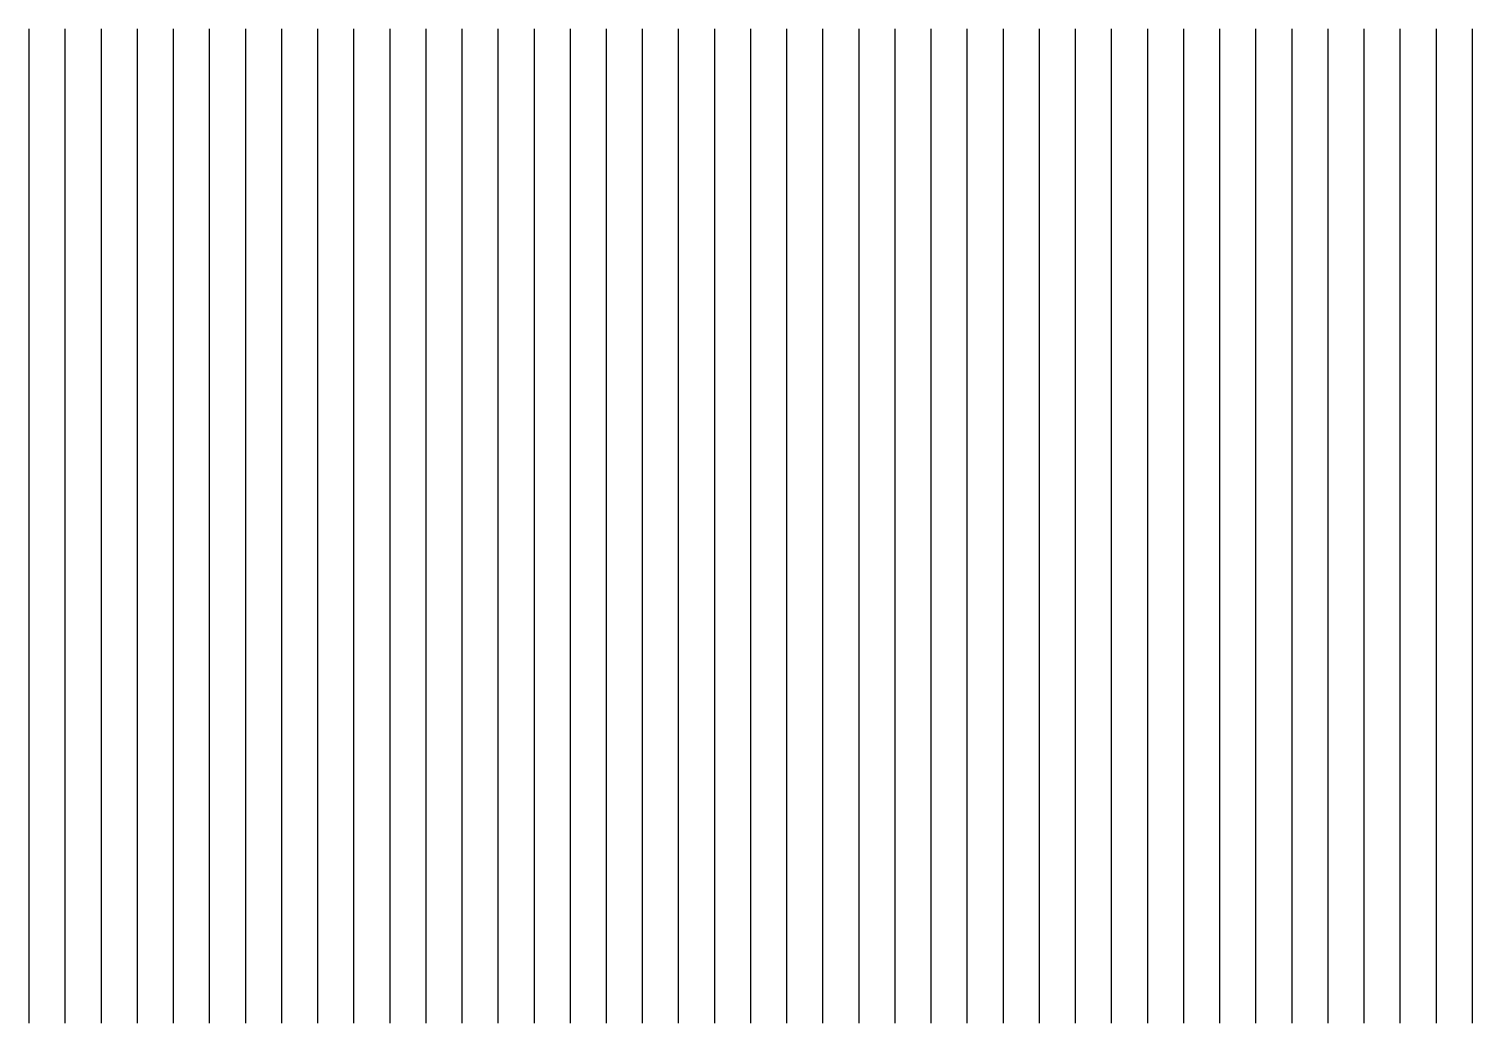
# Model space of a CAD drawing. Header units: inches. Extents: x 9.95 to 13.95, y 17.47 to 20.22.
import ezdxf

# ---------------------------------------------------------------- set-up
doc = ezdxf.new("R2010")
doc.units = ezdxf.units.IN
doc.header["$MEASUREMENT"] = 0

msp = doc.modelspace()

# ---------------------------------------------------------------- linework, layer by layer
for p, q in [((9.9472, 20.2223), (9.9472, 17.4669)), ((10.0472, 20.2223), (10.0472, 17.4669)), ((10.0472, 20.2223), (10.0472, 17.4669)), ((10.0472, 20.2223), (10.0472, 17.4669)), ((10.1472, 20.2223), (10.1472, 17.4669)), ((10.1472, 20.2223), (10.1472, 17.4669)), ((10.2472, 20.2223), (10.2472, 17.4669)), ((10.2472, 20.2223), (10.2472, 17.4669)), ((10.3472, 20.2223), (10.3472, 17.4669)), ((10.3472, 20.2223), (10.3472, 17.4669)), ((10.4472, 20.2223), (10.4472, 17.4669)), ((10.5472, 20.2223), (10.5472, 17.4669)), ((10.6472, 20.2223), (10.6472, 17.4669)), ((10.7472, 20.2223), (10.7472, 17.4669)), ((10.8472, 20.2223), (10.8472, 17.4669)), ((10.9472, 20.2223), (10.9472, 17.4669)), ((11.0472, 20.2223), (11.0472, 17.4669)), ((11.1472, 20.2223), (11.1472, 17.4669)), ((11.2472, 20.2223), (11.2472, 17.4669)), ((11.3472, 20.2223), (11.3472, 17.4669)), ((11.4472, 20.2223), (11.4472, 17.4669)), ((11.5472, 20.2223), (11.5472, 17.4669)), ((11.6472, 20.2223), (11.6472, 17.4669)), ((11.7472, 20.2223), (11.7472, 17.4669)), ((11.8472, 20.2223), (11.8472, 17.4669)), ((11.9472, 20.2223), (11.9472, 17.4669)), ((12.0472, 20.2223), (12.0472, 17.4669)), ((12.1472, 20.2223), (12.1472, 17.4669)), ((12.2472, 20.2223), (12.2472, 17.4669)), ((12.3472, 20.2223), (12.3472, 17.4669)), ((12.4472, 20.2223), (12.4472, 17.4669)), ((12.5472, 20.2223), (12.5472, 17.4669)), ((12.6472, 20.2223), (12.6472, 17.4669)), ((12.7472, 20.2223), (12.7472, 17.4669)), ((12.8472, 20.2223), (12.8472, 17.4669)), ((12.9472, 20.2223), (12.9472, 17.4669)), ((13.0472, 20.2223), (13.0472, 17.4669)), ((13.1472, 20.2223), (13.1472, 17.4669)), ((13.2472, 20.2223), (13.2472, 17.4669)), ((13.3472, 20.2223), (13.3472, 17.4669)), ((13.4472, 20.2223), (13.4472, 17.4669)), ((13.5472, 20.2223), (13.5472, 17.4669)), ((13.6472, 20.2223), (13.6472, 17.4669)), ((13.7472, 20.2223), (13.7472, 17.4669)), ((13.8472, 20.2223), (13.8472, 17.4669)), ((13.9472, 20.2223), (13.9472, 17.4669))]:
    msp.add_line(p, q)

doc.saveas('drawing.dxf')
